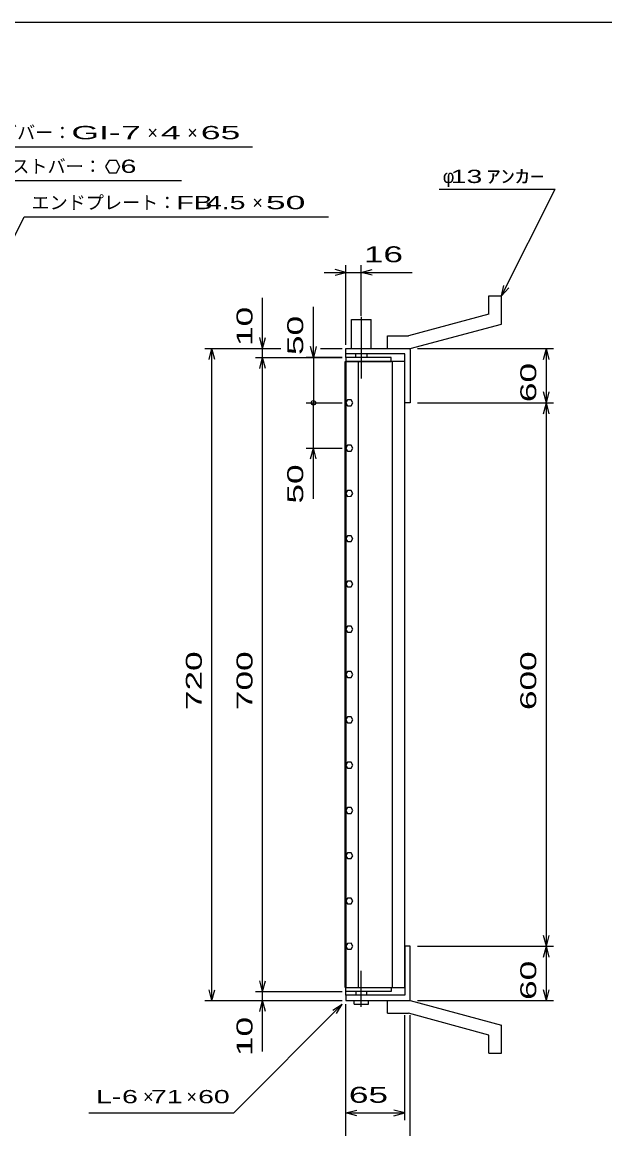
# Model space of a CAD drawing. Units: millimetres, scale not verified. Extents: x -1456 to 1385, y -1026 to 843.
# Drawn here: x -574 to 70, y -379 to 843 of the extents above; entities that cross this region are included whole.
import ezdxf
from ezdxf.enums import TextEntityAlignment as Align

# ---------------------------------------------------------------- set-up
doc = ezdxf.new("R2010")
doc.units = ezdxf.units.MM
doc.header["$LTSCALE"] = 8
doc.linetypes.add('LONG_DASHED_DOTTED', pattern=[15.25, 12, -1.5, 0.25, -1.5])
for name, color, linetype, lineweight in [('0_2', 150, 'Continuous', 25), ('16', 3, 'Continuous', 25), ('19', 6, 'Continuous', 25), ('22', 4, 'Continuous', 25)]:
    doc.layers.add(name, color=color, linetype=linetype, lineweight=lineweight)
doc.styles.add('ベクトル', font='')
doc.styles.get('ベクトル').set_extended_font_data('ベクトル')

msp = doc.modelspace()

# ---------------------------------------------------------------- linework, layer by layer
at = {"layer": '0_2'}
msp.add_line((-1383.2, 842.8), (1384.8, 842.8), dxfattribs=at)
at = {"layer": '16'}
for p, q in [((-216.7, -223), (-216.7, 468)), ((-216.7, 468), (-216, 468)), ((-166, 472.5), (-216, 472.5)), ((-216, 472.5), (-216, 468)), ((-216, 468), (-166, 468)), ((-216, 468), (-216, -223)), ((-151, 468), (-216, 468)), ((-202.5, 468), (-202.5, -223)), ((-166, 468), (-166, 472.5)), ((-164.5, -223), (-164.5, 468)), ((-151, -223), (-151, 468)), ((-214.146, 425.735), (-216, 422.475)), ((-216, 422.475), (-214.104, 419.24)), ((-210.396, 425.76), (-214.146, 425.735)), ((-214.104, 419.24), (-210.354, 419.265)), ((-208.5, 422.5), (-210.396, 425.76)), ((-210.354, 419.265), (-208.5, 422.525)), ((-214.146, 375.735), (-216, 372.475)), ((-216, 372.475), (-214.104, 369.24)), ((-210.396, 375.76), (-214.146, 375.735)), ((-214.104, 369.24), (-210.354, 369.265)), ((-208.5, 372.5), (-210.396, 375.76)), ((-210.354, 369.265), (-208.5, 372.525)), ((-214.146, 325.735), (-216, 322.475)), ((-216, 322.475), (-214.104, 319.24)), ((-210.396, 325.76), (-214.146, 325.735)), ((-214.104, 319.24), (-210.354, 319.265)), ((-208.5, 322.5), (-210.396, 325.76)), ((-210.354, 319.265), (-208.5, 322.525)), ((-214.146, 275.735), (-216, 272.475)), ((-216, 272.475), (-214.104, 269.24)), ((-210.396, 275.76), (-214.146, 275.735)), ((-214.104, 269.24), (-210.354, 269.265)), ((-208.5, 272.5), (-210.396, 275.76)), ((-210.354, 269.265), (-208.5, 272.525)), ((-214.146, 225.735), (-216, 222.475)), ((-216, 222.475), (-214.104, 219.24)), ((-210.396, 225.76), (-214.146, 225.735)), ((-208.5, 222.5), (-210.396, 225.76)), ((-210.354, 219.265), (-208.5, 222.525)), ((-214.104, 219.24), (-210.354, 219.265)), ((-214.146, 175.735), (-216, 172.475)), ((-216, 172.475), (-214.104, 169.24)), ((-210.396, 175.76), (-214.146, 175.735)), ((-208.5, 172.5), (-210.396, 175.76)), ((-210.354, 169.265), (-208.5, 172.525)), ((-214.104, 169.24), (-210.354, 169.265)), ((-214.146, 125.735), (-216, 122.475)), ((-216, 122.475), (-214.104, 119.24)), ((-210.396, 125.76), (-214.146, 125.735)), ((-208.5, 122.5), (-210.396, 125.76)), ((-210.354, 119.265), (-208.5, 122.525)), ((-214.104, 119.24), (-210.354, 119.265)), ((-214.146, 75.735), (-216, 72.475)), ((-210.396, 75.76), (-214.146, 75.735)), ((-208.5, 72.5), (-210.396, 75.76)), ((-216, 72.475), (-214.104, 69.24)), ((-214.104, 69.24), (-210.354, 69.265)), ((-210.354, 69.265), (-208.5, 72.525)), ((-214.146, 25.735), (-216, 22.475)), ((-210.396, 25.76), (-214.146, 25.735)), ((-208.5, 22.5), (-210.396, 25.76)), ((-216, 22.475), (-214.104, 19.24)), ((-214.104, 19.24), (-210.354, 19.265)), ((-210.354, 19.265), (-208.5, 22.525)), ((-214.146, -24.265), (-216, -27.525)), ((-210.396, -24.24), (-214.146, -24.265)), ((-208.5, -27.5), (-210.396, -24.24)), ((-216, -27.525), (-214.104, -30.76)), ((-214.104, -30.76), (-210.354, -30.735)), ((-210.354, -30.735), (-208.5, -27.475)), ((-214.146, -74.265), (-216, -77.525)), ((-216, -77.525), (-214.104, -80.76)), ((-210.396, -74.24), (-214.146, -74.265)), ((-214.104, -80.76), (-210.354, -80.735)), ((-208.5, -77.5), (-210.396, -74.24)), ((-210.354, -80.735), (-208.5, -77.475)), ((-214.146, -124.265), (-216, -127.525)), ((-216, -127.525), (-214.104, -130.76)), ((-210.396, -124.24), (-214.146, -124.265)), ((-214.104, -130.76), (-210.354, -130.735)), ((-208.5, -127.5), (-210.396, -124.24)), ((-210.354, -130.735), (-208.5, -127.475)), ((-214.146, -174.265), (-216, -177.525)), ((-216, -177.525), (-214.104, -180.76)), ((-210.396, -174.24), (-214.146, -174.265)), ((-214.104, -180.76), (-210.354, -180.735)), ((-208.5, -177.5), (-210.396, -174.24)), ((-210.354, -180.735), (-208.5, -177.475)), ((-216, -223), (-216.7, -223)), ((-216, -223), (-166, -223)), ((-216, -227.5), (-216, -223)), ((-216, -223), (-151, -223)), ((-166, -227.5), (-216, -227.5)), ((-166, -223), (-166, -227.5))]:
    msp.add_line(p, q, dxfattribs=at)
at = {"layer": '19'}
for p, q in [((-58, 540.5), (-44, 540.5)), ((-58, 520.5), (-58, 540.5)), ((-44, 509.5), (-44, 540.5)), ((-210, 482.5), (-210, 514.5)), ((-210, 514.5), (-188, 514.5)), ((-188, 482.5), (-188, 514.5)), ((-58, 520.5), (-147, 496.5)), ((-145, 482.5), (-44, 509.5)), ((-170, 496.5), (-147, 496.5)), ((-170, 482.5), (-170, 496.5)), ((-216, 472.5), (-216, 482.5)), ((-216, 476.5), (-216, 482.5)), ((-216, 482.5), (-146, 482.5)), ((-170, 482.5), (-145, 482.5)), ((-146, 482.5), (-145, 481.5)), ((-145, 481.5), (-145, 422.5)), ((-151, 476.5), (-216, 476.5)), ((-205, 472.5), (-205, 476.5)), ((-193, 476.5), (-193, 472.5)), ((-151, 422.5), (-151, 476.5)), ((-145, 422.5), (-151, 422.5)), ((-145, -177.5), (-151, -177.5)), ((-151, -177.5), (-151, -231.5)), ((-145, -236.5), (-145, -177.5)), ((-216, -231.5), (-216, -221.5)), ((-216, -231.5), (-216, -237.5)), ((-151, -231.5), (-216, -231.5)), ((-205, -227.5), (-205, -231.5)), ((-193, -231.5), (-193, -227.5)), ((-216, -237.5), (-146, -237.5)), ((-207, -241.5), (-207, -237.5)), ((-207, -241.5), (-191, -241.5)), ((-191, -241.5), (-191, -237.5)), ((-170, -237.5), (-145, -237.5)), ((-170, -251.5), (-170, -237.5)), ((-146, -237.5), (-145, -236.5)), ((-145, -237.5), (-44, -264.5)), ((-170, -251.5), (-147, -251.5)), ((-58, -275.5), (-147, -251.5)), ((-44, -295.5), (-44, -264.5)), ((-58, -295.5), (-58, -275.5)), ((-58, -295.5), (-44, -295.5))]:
    msp.add_line(p, q, dxfattribs=at)
at = {"layer": '19', "linetype": 'LONG_DASHED_DOTTED'}
for p, q in [((-199, 517.5), (-199, 449.5)), ((-199, -244.5), (-199, -204.5))]:
    msp.add_line(p, q, dxfattribs=at)
at = {"layer": '22'}
for p, q in [((-687.2, 705.25), (-319.2, 705.25)), ((-477.574, 690.212), (-481.574, 683.284)), ((-469.574, 690.212), (-477.574, 690.212)), ((-465.575, 683.2), (-469.574, 690.212)), ((-481.574, 683.284), (-477.574, 676.356)), ((-477.574, 676.356), (-469.574, 676.356)), ((-469.574, 676.356), (-465.574, 683.284)), ((-633.575, 668), (-397.575, 668)), ((-113, 658.5), (15, 658.5)), ((-44, 540.5), (15, 658.5)), ((-649.05, 472.5), (-571.3, 628)), ((-571.3, 628), (-235.3, 628)), ((-216, 486.5), (-216, 574.5)), ((-199, 518.496), (-199, 574.5)), ((-240, 566.5), (-216, 566.5)), ((-216, 566.5), (-228, 569.7)), ((-228, 563.3), (-216, 566.5)), ((-216, 566.5), (-199, 566.5)), ((-199, 566.5), (-187, 569.7)), ((-187, 563.3), (-199, 566.5)), ((-199, 566.5), (-143, 566.5)), ((-44, 540.5), (-41.6, 552.18)), ((-308, 482.5), (-308, 538.5)), ((-44, 540.5), (-36, 549.3)), ((-252, 472.5), (-252, 528.5)), ((-308, 482.5), (-311.2, 494.5)), ((-308, 482.5), (-304.8, 494.5)), ((-372, 482.5), (-288, 482.5)), ((-367.2, 470.5), (-364, 482.5)), ((-360.8, 470.5), (-364, 482.5)), ((-364, -237.5), (-364, 482.5)), ((-316, 482.5), (-288, 482.5)), ((-308, 472.5), (-308, 482.5)), ((-252, 472.5), (-255.2, 484.5)), ((-248.8, 484.5), (-252, 472.5)), ((-244, 482.5), (-220, 482.5)), ((-244, 482.5), (-220, 482.5)), ((-137, 482.5), (13.4, 482.5)), ((2.2, 470.5), (5.4, 482.5)), ((8.6, 470.5), (5.4, 482.5)), ((5.4, 422.5), (5.4, 482.5)), ((-316, 472.5), (-220, 472.5)), ((-311.2, 460.5), (-308, 472.5)), ((-304.8, 460.5), (-308, 472.5)), ((-308, -227.5), (-308, 472.5)), ((-220, 472.5), (-260, 472.5)), ((-252, 472.5), (-252, 422.5)), ((5.4, 422.5), (2.2, 434.5)), ((5.4, 422.5), (8.6, 434.5)), ((-260, 422.5), (-220, 422.5)), ((-252, 372.5), (-252, 422.5)), ((-137, 422.5), (13.4, 422.5)), ((2.2, 410.5), (5.4, 422.5)), ((8.6, 410.5), (5.4, 422.5)), ((5.4, -177.5), (5.4, 422.5)), ((-260, 372.5), (-220, 372.5)), ((-255.2, 360.5), (-252, 372.5)), ((-248.8, 360.5), (-252, 372.5)), ((-252, 316.5), (-252, 372.5)), ((5.4, -177.5), (2.2, -165.5)), ((5.4, -177.5), (8.6, -165.5)), ((-137, -177.5), (13.4, -177.5)), ((2.2, -189.5), (5.4, -177.5)), ((8.6, -189.5), (5.4, -177.5)), ((5.4, -237.5), (5.4, -177.5)), ((-308, -227.5), (-311.2, -215.5)), ((-308, -227.5), (-304.8, -215.5)), ((-364, -237.5), (-367.2, -225.5)), ((-364, -237.5), (-360.8, -225.5)), ((-316, -227.5), (-220, -227.5)), ((-308, -237.5), (-308, -227.5)), ((5.4, -237.5), (2.2, -225.5)), ((5.4, -237.5), (8.6, -225.5)), ((-372, -237.5), (-220, -237.5)), ((-340, -361.5), (-220, -241.5)), ((-316, -237.5), (-220, -237.5)), ((-311.2, -249.5), (-308, -237.5)), ((-304.8, -249.5), (-308, -237.5)), ((-308, -293.5), (-308, -237.5)), ((-230.4, -247.9), (-220, -241.5)), ((-226.4, -251.9), (-220, -241.5)), ((-216, -369.5), (-216, -241.5)), ((-216, -425.5), (-216, -241.5)), ((-137, -237.5), (13.4, -237.5)), ((-151, -369.5), (-151, -253.7)), ((-145, -425.5), (-145, -253.7)), ((-500, -361.5), (-340, -361.5)), ((-216, -361.5), (-204, -358.3)), ((-204, -364.7), (-216, -361.5)), ((-216, -361.5), (-151, -361.5)), ((-151, -361.5), (-163, -358.3)), ((-163, -364.7), (-151, -361.5))]:
    msp.add_line(p, q, dxfattribs=at)
msp.add_circle((-252, 422.5), 2.4, dxfattribs=at)

# ---------------------------------------------------------------- texts
at = {"layer": '22', "color": 2, "style": 'ベクトル'}
for s, p in [('ベアリングバー：', (-679.2, 720.85)), ('×', (-435.2, 720.85)), ('×', (-391.2, 720.85)), ('ツイストバー：', (-625.575, 683.6)), ('φ', (-109, 672.5)), ('エンドプレート：', (-563.3, 643.6)), ('×', (-319.3, 643.6)), ('×', (-440, -343.5)), ('×', (-392, -343.5))]:
    msp.add_text(s, height=14.66, dxfattribs=at).set_placement(p, align=Align.MIDDLE_LEFT)
for s, height, width, p in [('GI-', 14.66, 2, (-519.2, 720.85)), (' 7 ', 14.66, 2, (-475.2, 720.85)), (' 4 ', 14.66, 2, (-431.2, 720.85)), (' 65 ', 14.66, 2, (-387.2, 720.85)), (' 6', 14.66, 1.6, (-473.574, 683.684)), (' 13 ', 14.66, 1.6, (-109, 672.5)), ('ｱﾝｶｰ', 14.66, 1.6, (-61, 672.5)), ('FB', 14.66, 1.6, (-403.3, 643.6)), (' 4.5 ', 14.66, 1.6, (-379.3, 643.6)), (' 50 ', 14.66, 2, (-315.3, 643.6)), (' 16 ', 17.6, 1.65, (-207, 586.5)), ('L-', 14.66, 1.6, (-492, -343.5)), (' 6 ', 14.66, 1.6, (-472, -343.5)), (' 71 ', 14.66, 1.6, (-440, -343.5)), (' 60 ', 14.66, 1.6, (-388, -343.5)), (' 65 ', 17.6, 1.65, (-223.5, -341.5))]:
    msp.add_text(s, height=height, dxfattribs=dict(at, width=width)).set_placement(p, align=Align.MIDDLE_LEFT)
at = {"layer": '22', "color": 2, "style": 'ベクトル', "width": 1.65}
for s, p in [(' 10 ', (-328, 474.5)), (' 50 ', (-272, 464.5)), (' 60 ', (-14.6, 412.5)), (' 50 ', (-272, 300.5)), (' 720 ', (-384, 72.5)), (' 700 ', (-328, 72.5)), (' 600 ', (-14.6, 72.5)), (' 60 ', (-14.6, -247.5)), (' 10 ', (-328, -309.5))]:
    msp.add_text(s, height=17.6, rotation=90, dxfattribs=at).set_placement(p, align=Align.MIDDLE_LEFT)

doc.saveas('drawing.dxf')
